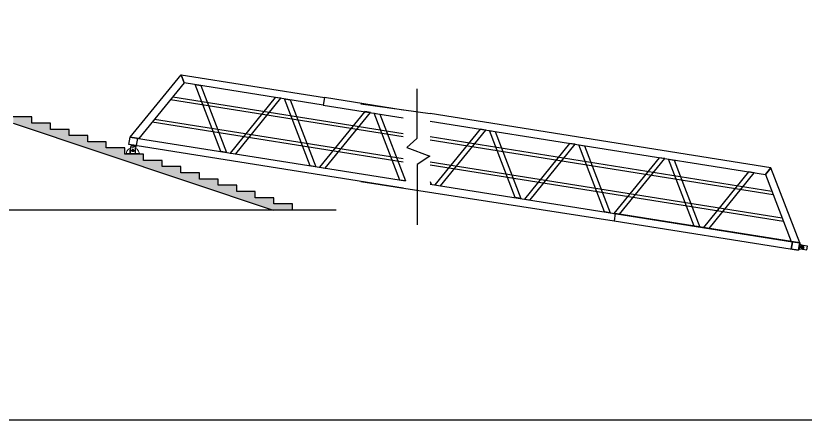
# Model space of a CAD drawing. Extents: x 36536 to 256213, y 18389 to 106449.
# Drawn here: x 227673 to 240388, y 69667 to 76181 of the extents above; entities that cross this region are included whole.
import ezdxf

# ---------------------------------------------------------------- set-up
doc = ezdxf.new("R2010")
doc.units = 0
doc.header["$LTSCALE"] = 1000
doc.header["$MEASUREMENT"] = 0
doc.linetypes.add('CENTER2', pattern=[28.575, 19.05, -3.175, 3.175, -3.175])
doc.layers.add('0 [HR] Dim', color=6, linetype='Continuous', lineweight=13)
doc.layers.add('结构', color=52, linetype='Continuous', lineweight=18)
for name, color, linetype in [('PUB_DIM', 3, 'Continuous'), ('track level', 7, 'Continuous'), ('W-STEEL_FRAME钢架', 3, 'Continuous'), ('W-STEEL_KEEL钢龙骨', 5, 'Continuous')]:
    doc.layers.add(name, color=color, linetype=linetype)

# ---------------------------------------------------------------- blocks, each defined once
blk = doc.blocks.new('连接')
at = {"layer": 'W-STEEL_KEEL钢龙骨'}
blk.add_lwpolyline([(503899, 498604), (503899, 498534), (503959, 498534), (503959, 498604)], dxfattribs=at)
blk.add_circle((503929, 498604), 5, dxfattribs=at)
blk.add_arc((503929, 498604), 30, 0, 180, dxfattribs=at)
blk = doc.blocks.new('滚轮支架 -left')
for p, q in [((-50, 10), (-22, 81)), ((50, 10), (22, 81))]:
    blk.add_line(p, q)
at = {"color": 3, "linetype": 'CENTER2'}
for p, q in [((-15, 70), (15, 70)), ((0, 85), (0, 55))]:
    blk.add_line(p, q, dxfattribs=at)
blk.add_lwpolyline([(-50, 10), (50, 10), (50, -5), (-50, -5)], close=True)
blk.add_circle((0, 70), 11)
blk.add_arc((0, 70), 25, 26.1956, 153.8044)
blk = doc.blocks.new('asasd')
at = {"layer": '0 [HR] Dim', "color": 3, "linetype": 'CENTER2'}
for p, q in [((502185, 500813), (502145, 500813)), ((502185, 500813), (502145, 500813)), ((502165, 500785), (502165, 500841)), ((502165, 500785), (502165, 500841))]:
    blk.add_line(p, q, dxfattribs=at)
at = {"rotation": 270}
blk.add_blockref('滚轮支架 -left', (502095, 500813), dxfattribs=at)
blk.add_blockref('滚轮支架 -left', (502095, 500813), dxfattribs=at)
blk = doc.blocks.new('YQT')
at = {"color": 1}
for radius in [10.5, 10]:
    blk.add_circle((0, -75), radius, dxfattribs=at)
at = {"layer": 'track level', "color": 1}
for p, q in [((-37, 0), (-38, -10)), ((37, 0), (-37, 0)), ((37, 0), (37, -10)), ((-38, -10), (37, -10))]:
    blk.add_line(p, q, dxfattribs=at)
blk.add_lwpolyline([(-38, -10), (37, -10), (37, -62, -0.414214), (0, -100), (0, -100, -0.414214), (-38, -62)], format="xyb", close=True, dxfattribs=at)
blk = doc.blocks.new('JAGZZ')
at = {"color": 1, "linetype": 'CENTER2'}
for p, q in [((524725, 12996), (524689, 12996)), ((524707, 12979), (524707, 13014))]:
    blk.add_line(p, q, dxfattribs=at)
at = {"layer": '结构', "color": 4}
for p, q in [((524597, 12929), (524597, 12941)), ((524817, 12941), (524597, 12941)), ((524817, 12929), (524597, 12929)), ((524817, 12929), (524817, 12941))]:
    blk.add_line(p, q, dxfattribs=at)
for points in [[(524670, 12941), (524670, 13001), (524662, 13001), (524662, 12941)], [(524744, 12941), (524744, 13001), (524752, 13001), (524752, 12941)]]:
    blk.add_lwpolyline(points, close=True, dxfattribs=at)
at = {"layer": '结构'}
blk.add_circle((524707, 12996), 13, dxfattribs=at)
at = {"layer": '结构', "color": 4}
blk.add_arc((524707, 12931), 106, 5.7248, 174.2752, dxfattribs=at)
blk = doc.blocks.new('sdgdfghdrth')
h = blk.add_hatch()
h.set_pattern_fill('AR-CONC', color=256, scale=100)
h.set_pattern_definition([(50, (0, 0), (182.18467, -15.93909), [19.05, -209.55]), (355, (0, 0), (-35.24283, 191.05664), [15.24, -167.64]), (100.451, (15.18, -1.33), (146.9425, 175.11669), [16.19, -178.09]), (46.1842, (0, 50.8), (271.07904, -42.04233), [28.575, -314.325]), (96.6356, (22.6, 47.3), (237.40423, 247.42556), [24.285, -267.135]), (351.184, (0, 50.8), (237.4046, 247.4251), [22.86, -251.46]), (21, (25.4, 38.1), (151.61488, -102.26552), [19.05, -209.55]), (326, (25.4, 38.1), (61.80203, 184.18797), [15.24, -167.64]), (71.4514, (38.03, 29.58), (213.4165, 81.92286), [16.19, -178.09]), (37.5, (0, 0), (3.088603, 84.55504), [0, -165.608, 0, -170.18, 0, -168.275]), (7.5, (0, 0), (66.81966, 100.180575), [0, -97.028, 0, -161.798, 0, -64.135]), (327.5, (-56.64, 0), (135.590595, -5.728744), [0, -63.5, 0, -198.12, 0, -262.89]), (317.5, (-82.04, 0), (148.12918, 25.42649), [0, -82.55, 0, -131.572, 0, -186.69])])
h.paths.add_polyline_path([(141597, -21764), (141297, -21764), (141297, -21664), (140997, -21664), (140997, -21564), (140697, -21564), (140697, -21464), (140397, -21464), (140397, -21364), (140097, -21364), (140097, -21264), (139797, -21264), (139797, -21164), (139497, -21164), (139497, -21264), (143686, -22664), (143997, -22664), (143997, -22564), (143697, -22564), (143697, -22464), (143397, -22464), (143397, -22364), (143097, -22364), (143097, -22264), (142797, -22264), (142797, -22164), (142497, -22164), (142497, -22064), (142197, -22064), (142197, -21964), (141897, -21964), (141897, -21864), (141597, -21864)])
for points in [[(139797, -21264), (139797, -21164), (139497, -21164)], [(139497, -21264), (143686, -22664)], [(140097, -21364), (140097, -21264), (139797, -21264)], [(140397, -21464), (140397, -21364), (140097, -21364)], [(140697, -21564), (140697, -21464), (140397, -21464)], [(140997, -21664), (140997, -21564), (140697, -21564)], [(141297, -21764), (141297, -21664), (140997, -21664)], [(141597, -21864), (141597, -21764), (141297, -21764)], [(141897, -21964), (141897, -21864), (141597, -21864)], [(142197, -22064), (142197, -21964), (141897, -21964)], [(142497, -22164), (142497, -22064), (142197, -22064)], [(142797, -22264), (142797, -22164), (142497, -22164)], [(143097, -22364), (143097, -22264), (142797, -22264)], [(143397, -22464), (143397, -22364), (143097, -22364)], [(143697, -22564), (143697, -22464), (143397, -22464)], [(143997, -22664), (143997, -22564), (143697, -22564)]]:
    blk.add_lwpolyline(points)

msp = doc.modelspace()

# ---------------------------------------------------------------- linework, layer by layer
for points in [[(211646.243, 103703.395), (244784.33, 103703.395), (244784.33, 69667.453), (211646.243, 69667.453)], [(230561.424, 75072.743), (230652.65, 75058.209), (231065.479, 73979.828), (230974.253, 73994.362)], [(231943.448, 74852.566), (231852.222, 74867.099), (231124.732, 73970.388), (231215.957, 73955.855)], [(232003.241, 74843.04), (232094.467, 74828.506), (232507.296, 73750.125), (232416.07, 73764.659)], [(233385.265, 74622.862), (233294.039, 74637.396), (232566.549, 73740.685), (232657.774, 73726.151)], [(233445.058, 74613.336), (233536.284, 74598.803), (233949.113, 73520.422), (233857.887, 73534.955)], [(235243.07, 74340.797), (235151.845, 74355.33), (234424.354, 73458.619), (234515.579, 73444.086)], [(235302.863, 74331.271), (235394.089, 74316.737), (235806.918, 73238.356), (235715.692, 73252.89)], [(229515.032, 74226.838), (229633.537, 74207.958), (229614.657, 74089.453), (229496.152, 74108.332)], [(236684.887, 74111.093), (236593.662, 74125.627), (235866.171, 73228.916), (235957.396, 73214.383)], [(236744.681, 74101.568), (236835.906, 74087.034), (237248.735, 73008.653), (237157.509, 73023.187)], [(238126.704, 73881.39), (238035.479, 73895.924), (237307.988, 72999.213), (237399.213, 72984.679)], [(238186.498, 73871.864), (238277.723, 73857.331), (238690.552, 72778.95), (238599.327, 72793.483)], [(239568.521, 73651.687), (239477.296, 73666.221), (238749.805, 72769.51), (238841.03, 72754.976)], [(240181.746, 72541.38), (240300.252, 72522.5), (240281.372, 72403.995), (240162.867, 72422.874)]]:
    msp.add_lwpolyline(points, close=True)
for points in [[(234131.877, 75003.348), (234131.877, 74203.395), (233974.123, 74057.473), (234342.954, 73921.732), (234136.909, 73785.991), (234136.909, 72813.578)], [(234347.349, 73514.43), (234365.101, 73468.059), (234347.349, 73470.887)], [(232833.629, 73052.208), (226053.071, 73052.208)], [(232131.145, 73052.208), (231820.047, 73052.208)]]:
    msp.add_lwpolyline(points)
at = {"color": 6}
for points in [[(233228.164, 74765.434), (234347.349, 74605.012)], [(233228.164, 73509.796), (237308.859, 72877.561)]]:
    msp.add_lwpolyline(points, dxfattribs=at)
at = {"layer": 'W-STEEL_FRAME钢架', "color": 4}
for p, q in [((230164.426, 74832.207), (233911.63, 74235.221)), ((230201.003, 74877.01), (233911.63, 74285.852)), ((229908.385, 74518.584), (233911.63, 73880.807)), ((229871.808, 74473.781), (233911.63, 73830.177)), ((239850.277, 73353.646), (234347.349, 74230.346)), ((239871.121, 73299.695), (234347.349, 74179.715)), ((240017.03, 72922.035), (234347.349, 73825.301)), ((240037.874, 72868.084), (234347.349, 73774.671))]:
    msp.add_line(p, q, dxfattribs=at)
at = {"layer": 'W-STEEL_FRAME钢架', "color": 6}
for points in [[(229652.344, 74204.962), (229515.032, 74226.838), (230334.811, 75230.359), (230383.889, 75101.027)], [(230334.811, 75230.359), (232644.005, 74862.47), (232625.125, 74743.964), (230383.889, 75101.027)], [(240162.939, 72544.376), (240300.252, 72522.5), (239832.894, 73731.082), (239746.056, 73623.403)], [(240281.372, 72403.995), (240300.252, 72522.5), (237327.739, 72996.066), (237308.859, 72877.561)]]:
    msp.add_lwpolyline(points, close=True, dxfattribs=at)
for points in [[(233911.63, 74660.518), (232644.005, 74862.47), (232625.125, 74743.964), (233911.63, 74539.005)], [(234347.349, 74483.499), (239746.056, 73623.403), (239832.894, 73731.082), (234347.349, 74605.012)], [(233911.63, 73404.88), (229496.152, 74108.332), (229515.032, 74226.838), (233949.113, 73520.422)], [(234347.349, 73470.887), (240181.746, 72541.38), (240162.867, 72422.874)]]:
    msp.add_lwpolyline(points, dxfattribs=at)

# ---------------------------------------------------------------- block references
msp.add_blockref('sdgdfghdrth', (88133.982, 95715.803))
at = {"color": 0, "rotation": 359.9419283651582}
msp.add_blockref('JAGZZ', (-295162.214, 61553.581), dxfattribs=at)
at = {"layer": 'PUB_DIM', "rotation": 350.9479905923885}
msp.add_blockref('YQT', (229569.589, 74092.582), dxfattribs=at)
at = {"layer": 'W-STEEL_KEEL钢龙骨', "xscale": 0.8018140090120238, "yscale": 0.8018140090120238, "zscale": 0.8018140090120238, "rotation": 350.9479905923885}
msp.add_blockref('asasd', (-220456.145, -260755.869), dxfattribs=at)
at = {"layer": 'W-STEEL_KEEL钢龙骨', "rotation": 80.94799059238852}
msp.add_blockref('连接', (653461.396, -503644.983), dxfattribs=at)

doc.saveas('drawing.dxf')
